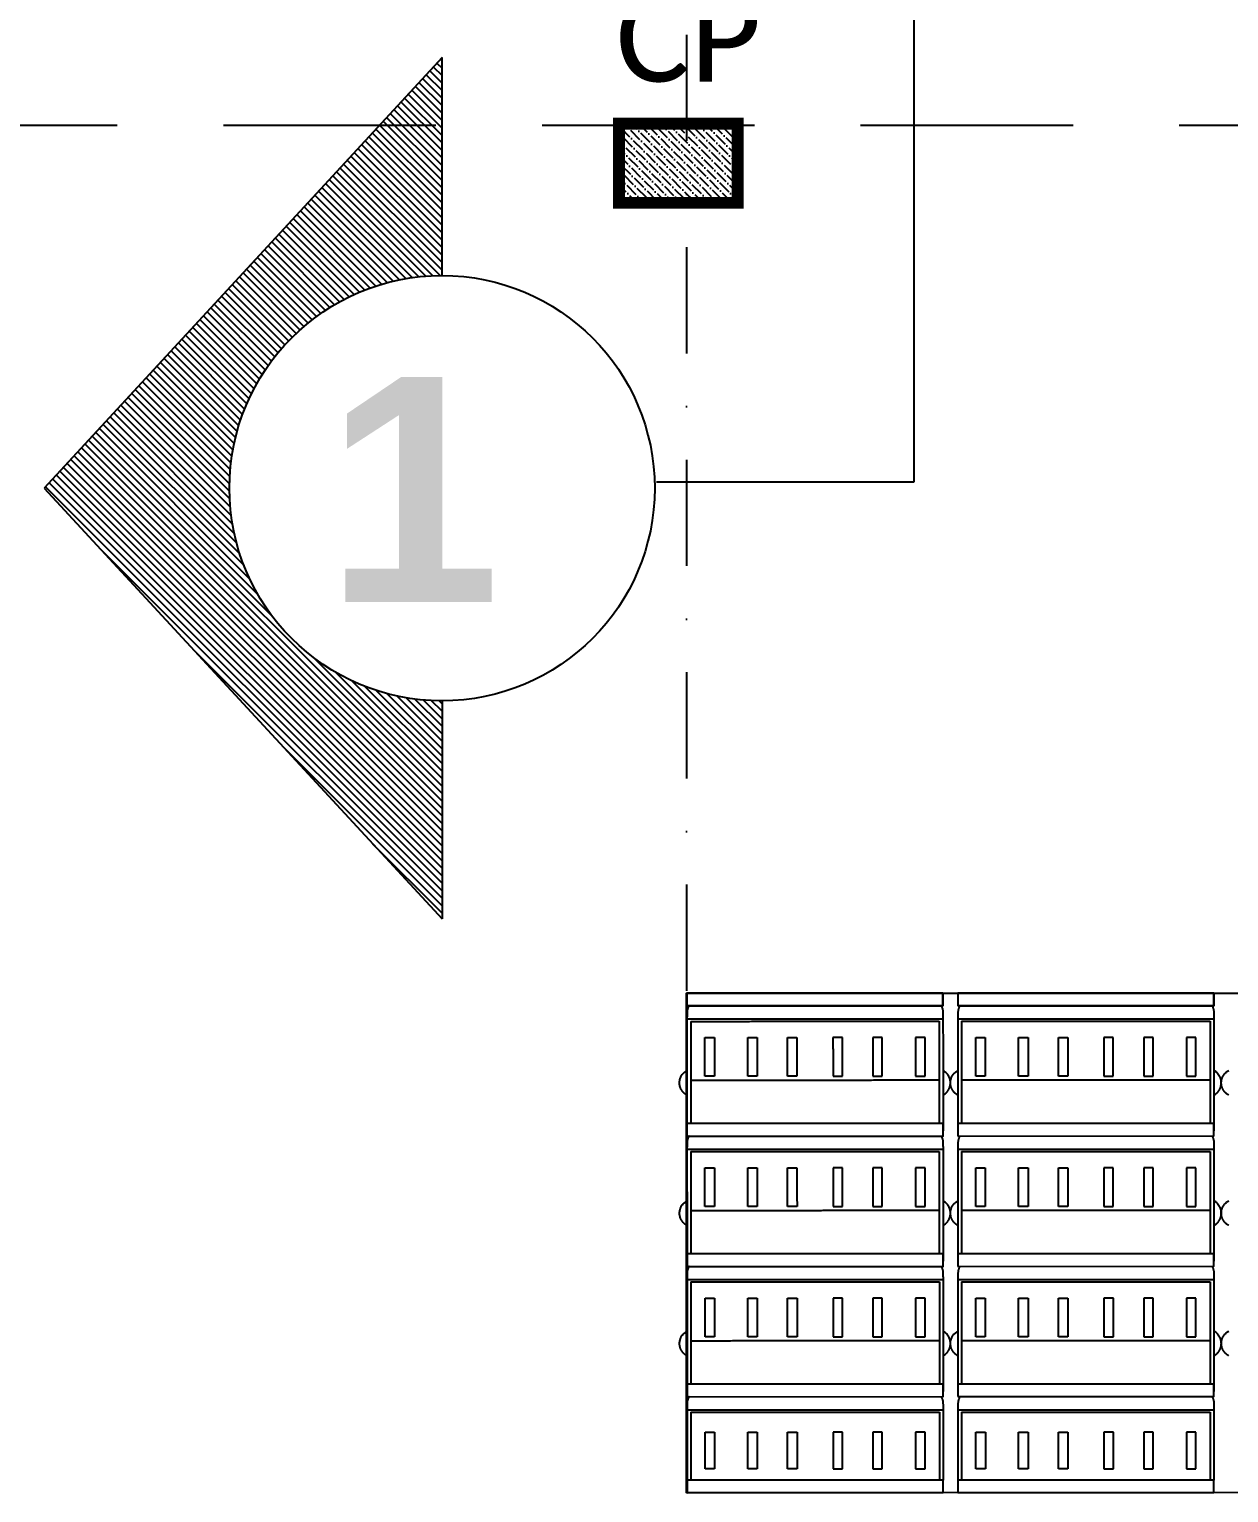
# Model space of a CAD drawing. Header units: millimetres. Extents: x 340 to 1003762, y 22 to 362022.
# Drawn here: x 610674 to 613497, y 279118 to 282563 of the extents above; entities that cross this region are included whole.
import ezdxf
from ezdxf.enums import TextEntityAlignment as Align

# ---------------------------------------------------------------- set-up
doc = ezdxf.new("R2010")
doc.units = ezdxf.units.MM
doc.linetypes.add('LSBB_P_002 - PLANTA 1° NIVEL SALA DE VENTAS$0$DASHDOT2', pattern=[0.5, 0.25, -0.125, 0, -0.125])
doc.linetypes.add('LSBB_P_002 - PLANTA 1° NIVEL SALA DE VENTAS$0$HIDDEN', pattern=[0.375, 0.25, -0.125])
for name, color, linetype in [('A-DEMOLICION SV', 40, 'Continuous'), ('LSBB_P_002 - PLANTA 1° NIVEL SALA DE VENTAS$0$A-LAYOUT', 7, 'Continuous'), ('LSBB_P_002 - PLANTA 1° NIVEL SALA DE VENTAS$0$A-SALA-MUEB-ESPC', 1, 'Continuous'), ('LSBB_P_002 - PLANTA 1° NIVEL SALA DE VENTAS$0$CENEFA', 6, 'LSBB_P_002 - PLANTA 1° NIVEL SALA DE VENTAS$0$HIDDEN'), ('LSBB_P_002 - PLANTA 1° NIVEL SALA DE VENTAS$0$E-SF O CP', 7, 'Continuous'), ('LSBB_P_002 - PLANTA 1° NIVEL SALA DE VENTAS$0$EJES', 8, 'LSBB_P_002 - PLANTA 1° NIVEL SALA DE VENTAS$0$DASHDOT2'), ('LSBB_P_002 - PLANTA 1° NIVEL SALA DE VENTAS$0$LINEA CORTES', 7, 'Continuous'), ('LSBB_P_002 - PLANTA 1° NIVEL SALA DE VENTAS$0$N- EXTINTOR O RH', 1, 'Continuous')]:
    doc.layers.add(name, color=color, linetype=linetype)
doc.styles.add('LSBB_P_002 - PLANTA 1° NIVEL SALA DE VENTAS$0$ARIAL', font='')
doc.styles.add('LSBB_P_002 - PLANTA 1° NIVEL SALA DE VENTAS$0$STANDARD', font='txt')
doc.styles.get('LSBB_P_002 - PLANTA 1° NIVEL SALA DE VENTAS$0$ARIAL').set_extended_font_data('Arial', bold=True)

# ---------------------------------------------------------------- blocks, each defined once
blk = doc.blocks.new('LSBB_P_002 - PLANTA 1° NIVEL SALA DE VENTAS$0$A$C49184C2C')
at = {"layer": 'LSBB_P_002 - PLANTA 1° NIVEL SALA DE VENTAS$0$E-SF O CP', "linetype": 'ByBlock'}
h = blk.add_hatch(dxfattribs=at)
h.set_pattern_fill('ANSI36,_I', color=3, scale=0.126, style=2)
h.set_pattern_definition([(315, (8652.031924, 21254.503363), (0.008352698853, -0.03062656246), [0.039375, -0.007875, 0, -0.007875])])
h.paths.add_polyline_path([(0.3817, 0.018), (0.0217, 0.018), (0.0217, 0.258), (0.3817, 0.258)])
at = {"layer": 'LSBB_P_002 - PLANTA 1° NIVEL SALA DE VENTAS$0$E-SF O CP', "color": 3, "const_width": 0.036}
blk.add_lwpolyline([(0.3817, 0.018), (0.0217, 0.018), (0.0217, 0.258), (0.3817, 0.258)], close=True, dxfattribs=at)
at = {"layer": 'LSBB_P_002 - PLANTA 1° NIVEL SALA DE VENTAS$0$E-SF O CP', "color": 3, "insert": (0.2328, 0.5192, 0), "char_height": 0.27, "width": 6.008867, "attachment_point": 5, "style": 'LSBB_P_002 - PLANTA 1° NIVEL SALA DE VENTAS$0$STANDARD'}
blk.add_mtext('{\\fCalibri|b0|i0|c0|p34;CP}', dxfattribs=at)
blk = doc.blocks.new('LSBB_P_002 - PLANTA 1° NIVEL SALA DE VENTAS$0$CP. EXISTENTES')
at = {"layer": 'LSBB_P_002 - PLANTA 1° NIVEL SALA DE VENTAS$0$N- EXTINTOR O RH', "color": 20, "xscale": 0.7761600000000002, "yscale": 0.7761600000000002, "zscale": 0.7761600000000002}
blk.add_blockref('LSBB_P_002 - PLANTA 1° NIVEL SALA DE VENTAS$0$A$C49184C2C', (835.2638, 296.2493), dxfattribs=at)
blk = doc.blocks.new('LSBB_P_002 - PLANTA 1° NIVEL SALA DE VENTAS$0$SVLY')
at = {"layer": 'LSBB_P_002 - PLANTA 1° NIVEL SALA DE VENTAS$0$A-SALA-MUEB-ESPC', "linetype": 'Continuous'}
blk.add_line((1036.6809, 294.4031, 0), (1036.7159, 294.4031, 0), dxfattribs=at)
at = {"layer": 'LSBB_P_002 - PLANTA 1° NIVEL SALA DE VENTAS$0$A-SALA-MUEB-ESPC', "elevation": 0}
for points in [[(1037.9549, 294.4033), (1037.955, 293.2276), (1035.4396, 293.2273), (1035.4395, 294.4029)], [(1035.4407, 294.3735), (1036.0433, 294.3735), (1036.0433, 294.403), (1035.4407, 294.4029)], [(1036.0783, 294.3735), (1036.6809, 294.3736), (1036.6809, 294.4031), (1036.0783, 294.403)], [(1035.4407, 294.0667), (1036.0434, 294.0668), (1036.0434, 294.0962), (1035.4407, 294.0961)], [(1036.0783, 294.0668), (1036.681, 294.0669), (1036.681, 294.0963), (1036.0783, 294.0962)], [(1035.4408, 293.7599), (1036.0434, 293.76), (1036.0434, 293.7895), (1035.4408, 293.7894)], [(1036.0784, 293.76), (1036.681, 293.7601), (1036.681, 293.7896), (1036.0784, 293.7895)], [(1035.4408, 293.4532), (1036.0435, 293.4533), (1036.0435, 293.4827), (1035.4408, 293.4826)], [(1036.0784, 293.4533), (1036.681, 293.4533), (1036.681, 293.4828), (1036.0784, 293.4827)], [(1035.4409, 293.2273), (1036.0435, 293.2274), (1036.0435, 293.2568), (1035.4408, 293.2567)], [(1036.0784, 293.2274), (1036.6811, 293.2275), (1036.6811, 293.2569), (1036.0784, 293.2568)]]:
    blk.add_lwpolyline(points, close=True, dxfattribs=at)
at = {"layer": 'LSBB_P_002 - PLANTA 1° NIVEL SALA DE VENTAS$0$A-SALA-MUEB-ESPC'}
for points in [[(1036.0433, 294.403, 0), (1035.742, 294.4029, 0), (1035.4407, 294.4029, 0)], [(1035.4407, 294.4029, 0), (1035.4407, 294.3887, 0), (1035.4407, 294.3735, 0)], [(1036.0433, 294.4027, 0), (1036.0433, 294.3888, 0), (1036.0433, 294.3735, 0)], [(1036.6809, 294.4031, 0), (1036.3796, 294.403, 0), (1036.0783, 294.403, 0)], [(1036.0783, 294.403, 0), (1036.0783, 294.3888, 0), (1036.0783, 294.3735, 0)], [(1036.6809, 294.4028, 0), (1036.6809, 294.3889, 0), (1036.6809, 294.3736, 0)], [(1036.0433, 294.3735, 0), (1035.742, 294.3735, 0), (1035.4407, 294.3735, 0)], [(1036.6809, 294.3736, 0), (1036.3796, 294.3736, 0), (1036.0783, 294.3735, 0)], [(1035.4407, 294.3427, 0), (1035.7433, 294.3427, 0), (1036.0433, 294.3427, 0)], [(1035.4407, 294.3427, 0), (1035.4407, 294.2007, 0), (1035.4407, 294.0788, 0)], [(1035.4495, 294.3367, 0), (1035.7433, 294.3368, 0), (1036.0346, 294.3368, 0)], [(1035.4495, 294.3367, 0), (1035.4495, 294.2064, 0), (1035.4495, 294.0961, 0)], [(1036.0346, 294.3368, 0), (1036.0346, 294.2065, 0), (1036.0346, 294.0962, 0)], [(1036.0433, 294.3427, 0), (1036.0434, 294.2008, 0), (1036.0434, 294.0789, 0)], [(1036.0783, 294.3427, 0), (1036.3809, 294.3428, 0), (1036.6809, 294.3428, 0)], [(1036.0783, 294.3427, 0), (1036.0783, 294.2008, 0), (1036.0783, 294.0789, 0)], [(1036.0871, 294.3368, 0), (1036.3808, 294.3369, 0), (1036.6722, 294.3369, 0)], [(1036.0871, 294.3368, 0), (1036.0871, 294.2065, 0), (1036.0871, 294.0962, 0)], [(1036.6722, 294.3369, 0), (1036.6722, 294.2066, 0), (1036.6722, 294.0963, 0)], [(1036.6809, 294.3428, 0), (1036.6809, 294.2009, 0), (1036.681, 294.0789, 0)], [(1035.4831, 294.2988, 0), (1035.4942, 294.2988, 0), (1035.5053, 294.2988, 0)], [(1035.4831, 294.2076, 0), (1035.4831, 294.2532, 0), (1035.4831, 294.2988, 0)], [(1035.5053, 294.2988, 0), (1035.5053, 294.2532, 0), (1035.5053, 294.2076, 0)], [(1035.5837, 294.2989, 0), (1035.5948, 294.2989, 0), (1035.6058, 294.2989, 0)], [(1035.5837, 294.2076, 0), (1035.5837, 294.2532, 0), (1035.5837, 294.2989, 0)], [(1035.6058, 294.2989, 0), (1035.6058, 294.2532, 0), (1035.6058, 294.2076, 0)], [(1035.6774, 294.2989, 0), (1035.6885, 294.2989, 0), (1035.6996, 294.2989, 0)], [(1035.6775, 294.2076, 0), (1035.6774, 294.2532, 0), (1035.6774, 294.2989, 0)], [(1035.6996, 294.2989, 0), (1035.6996, 294.2532, 0), (1035.6996, 294.2076, 0)], [(1035.7844, 294.2989, 0), (1035.7844, 294.2532, 0), (1035.7845, 294.2076, 0)], [(1035.8066, 294.2989, 0), (1035.7955, 294.2989, 0), (1035.7844, 294.2989, 0)], [(1035.8066, 294.2076, 0), (1035.8066, 294.2532, 0), (1035.8066, 294.2989, 0)], [(1035.8782, 294.2989, 0), (1035.8782, 294.2533, 0), (1035.8782, 294.2076, 0)], [(1035.9004, 294.2989, 0), (1035.8893, 294.2989, 0), (1035.8782, 294.2989, 0)], [(1035.9004, 294.2076, 0), (1035.9004, 294.2533, 0), (1035.9004, 294.2989, 0)], [(1035.9788, 294.2989, 0), (1035.9788, 294.2533, 0), (1035.9788, 294.2076, 0)], [(1036.001, 294.2989, 0), (1035.9899, 294.2989, 0), (1035.9788, 294.2989, 0)], [(1036.001, 294.2076, 0), (1036.001, 294.2533, 0), (1036.001, 294.2989, 0)], [(1036.1207, 294.2989, 0), (1036.1318, 294.2989, 0), (1036.1428, 294.2989, 0)], [(1036.1207, 294.2076, 0), (1036.1207, 294.2533, 0), (1036.1207, 294.2989, 0)], [(1036.1428, 294.2989, 0), (1036.1428, 294.2533, 0), (1036.1429, 294.2076, 0)], [(1036.2213, 294.2989, 0), (1036.2323, 294.2989, 0), (1036.2434, 294.2989, 0)], [(1036.2213, 294.2077, 0), (1036.2213, 294.2533, 0), (1036.2213, 294.2989, 0)], [(1036.2434, 294.2989, 0), (1036.2434, 294.2533, 0), (1036.2434, 294.2077, 0)], [(1036.315, 294.299, 0), (1036.3261, 294.299, 0), (1036.3372, 294.299, 0)], [(1036.315, 294.2077, 0), (1036.315, 294.2533, 0), (1036.315, 294.299, 0)], [(1036.3372, 294.299, 0), (1036.3372, 294.2533, 0), (1036.3372, 294.2077, 0)], [(1036.422, 294.299, 0), (1036.422, 294.2533, 0), (1036.422, 294.2077, 0)], [(1036.4442, 294.299, 0), (1036.4331, 294.299, 0), (1036.422, 294.299, 0)], [(1036.4442, 294.2077, 0), (1036.4442, 294.2533, 0), (1036.4442, 294.299, 0)], [(1036.5158, 294.299, 0), (1036.5158, 294.2533, 0), (1036.5158, 294.2077, 0)], [(1036.538, 294.299, 0), (1036.5269, 294.299, 0), (1036.5158, 294.299, 0)], [(1036.538, 294.2077, 0), (1036.538, 294.2533, 0), (1036.538, 294.299, 0)], [(1036.6164, 294.299, 0), (1036.6164, 294.2534, 0), (1036.6164, 294.2077, 0)], [(1036.6385, 294.299, 0), (1036.6275, 294.299, 0), (1036.6164, 294.299, 0)], [(1036.6386, 294.2077, 0), (1036.6385, 294.2534, 0), (1036.6385, 294.299, 0)], [(1035.452, 294.1986, 0), (1035.7433, 294.1986, 0), (1036.0346, 294.1987, 0)], [(1035.5053, 294.2076, 0), (1035.4942, 294.2076, 0), (1035.4831, 294.2076, 0)], [(1035.6058, 294.2076, 0), (1035.5948, 294.2076, 0), (1035.5837, 294.2076, 0)], [(1035.6996, 294.2076, 0), (1035.6885, 294.2076, 0), (1035.6775, 294.2076, 0)], [(1035.7845, 294.2076, 0), (1035.7955, 294.2076, 0), (1035.8066, 294.2076, 0)], [(1035.8782, 294.2076, 0), (1035.8893, 294.2076, 0), (1035.9004, 294.2076, 0)], [(1035.9788, 294.2076, 0), (1035.9899, 294.2076, 0), (1036.001, 294.2076, 0)], [(1036.0896, 294.1987, 0), (1036.3809, 294.1987, 0), (1036.6722, 294.1988, 0)], [(1036.1429, 294.2076, 0), (1036.1318, 294.2076, 0), (1036.1207, 294.2076, 0)], [(1036.2434, 294.2077, 0), (1036.2324, 294.2077, 0), (1036.2213, 294.2077, 0)], [(1036.3372, 294.2077, 0), (1036.3261, 294.2077, 0), (1036.315, 294.2077, 0)], [(1036.422, 294.2077, 0), (1036.4331, 294.2077, 0), (1036.4442, 294.2077, 0)], [(1036.5158, 294.2077, 0), (1036.5269, 294.2077, 0), (1036.538, 294.2077, 0)], [(1036.6164, 294.2077, 0), (1036.6275, 294.2077, 0), (1036.6386, 294.2077, 0)], [(1035.4407, 294.0359, 0), (1035.7434, 294.0359, 0), (1036.0434, 294.036, 0)], [(1035.4407, 294.0359, 0), (1035.4408, 293.894, 0), (1035.4408, 293.772, 0)], [(1035.4495, 294.03, 0), (1035.7433, 294.03, 0), (1036.0346, 294.0301, 0)], [(1035.4495, 294.03, 0), (1035.4495, 293.8997, 0), (1035.4495, 293.7894, 0)], [(1036.0346, 294.0301, 0), (1036.0346, 293.8998, 0), (1036.0346, 293.7895, 0)], [(1036.0434, 294.036, 0), (1036.0434, 293.894, 0), (1036.0434, 293.7721, 0)], [(1036.0783, 294.036, 0), (1036.381, 294.036, 0), (1036.681, 294.0361, 0)], [(1036.0783, 294.036, 0), (1036.0783, 293.894, 0), (1036.0784, 293.7721, 0)], [(1036.0871, 294.0301, 0), (1036.3809, 294.0301, 0), (1036.6722, 294.0302, 0)], [(1036.0871, 294.0301, 0), (1036.0871, 293.8998, 0), (1036.0871, 293.7895, 0)], [(1036.6722, 294.0302, 0), (1036.6722, 293.8999, 0), (1036.6722, 293.7896, 0)], [(1036.681, 294.0361, 0), (1036.681, 293.8941, 0), (1036.681, 293.7722, 0)], [(1035.4831, 293.9921, 0), (1035.4942, 293.9921, 0), (1035.5053, 293.9921, 0)], [(1035.4831, 293.9008, 0), (1035.4831, 293.9464, 0), (1035.4831, 293.9921, 0)], [(1035.5053, 293.9921, 0), (1035.5053, 293.9464, 0), (1035.5053, 293.9008, 0)], [(1035.5837, 293.9921, 0), (1035.5948, 293.9921, 0), (1035.6059, 293.9921, 0)], [(1035.5837, 293.9008, 0), (1035.5837, 293.9465, 0), (1035.5837, 293.9921, 0)], [(1035.6059, 293.9921, 0), (1035.6059, 293.9465, 0), (1035.6059, 293.9008, 0)], [(1035.6775, 293.9921, 0), (1035.6886, 293.9921, 0), (1035.6996, 293.9921, 0)], [(1035.6775, 293.9008, 0), (1035.6775, 293.9465, 0), (1035.6775, 293.9921, 0)], [(1035.6996, 293.9921, 0), (1035.6996, 293.9465, 0), (1035.6997, 293.9008, 0)], [(1035.7845, 293.9921, 0), (1035.7845, 293.9465, 0), (1035.7845, 293.9008, 0)], [(1035.8066, 293.9921, 0), (1035.7956, 293.9921, 0), (1035.7845, 293.9921, 0)], [(1035.8067, 293.9008, 0), (1035.8067, 293.9465, 0), (1035.8066, 293.9921, 0)], [(1035.8783, 293.9921, 0), (1035.8783, 293.9465, 0), (1035.8783, 293.9009, 0)], [(1035.9004, 293.9921, 0), (1035.8893, 293.9921, 0), (1035.8783, 293.9921, 0)], [(1035.9004, 293.9009, 0), (1035.9004, 293.9465, 0), (1035.9004, 293.9921, 0)], [(1035.9788, 293.9921, 0), (1035.9788, 293.9465, 0), (1035.9788, 293.9009, 0)], [(1036.001, 293.9921, 0), (1035.9899, 293.9921, 0), (1035.9788, 293.9921, 0)], [(1036.001, 293.9009, 0), (1036.001, 293.9465, 0), (1036.001, 293.9921, 0)], [(1036.1207, 293.9922, 0), (1036.1318, 293.9922, 0), (1036.1429, 293.9922, 0)], [(1036.1207, 293.9009, 0), (1036.1207, 293.9465, 0), (1036.1207, 293.9922, 0)], [(1036.1429, 293.9922, 0), (1036.1429, 293.9465, 0), (1036.1429, 293.9009, 0)], [(1036.2213, 293.9922, 0), (1036.2324, 293.9922, 0), (1036.2435, 293.9922, 0)], [(1036.2213, 293.9009, 0), (1036.2213, 293.9465, 0), (1036.2213, 293.9922, 0)], [(1036.2435, 293.9922, 0), (1036.2435, 293.9465, 0), (1036.2435, 293.9009, 0)], [(1036.3151, 293.9922, 0), (1036.3261, 293.9922, 0), (1036.3372, 293.9922, 0)], [(1036.3151, 293.9009, 0), (1036.3151, 293.9466, 0), (1036.3151, 293.9922, 0)], [(1036.3372, 293.9922, 0), (1036.3372, 293.9466, 0), (1036.3372, 293.9009, 0)], [(1036.4221, 293.9922, 0), (1036.4221, 293.9466, 0), (1036.4221, 293.9009, 0)], [(1036.4442, 293.9922, 0), (1036.4332, 293.9922, 0), (1036.4221, 293.9922, 0)], [(1036.4442, 293.9009, 0), (1036.4442, 293.9466, 0), (1036.4442, 293.9922, 0)], [(1036.5158, 293.9922, 0), (1036.5158, 293.9466, 0), (1036.5159, 293.9009, 0)], [(1036.538, 293.9922, 0), (1036.5269, 293.9922, 0), (1036.5158, 293.9922, 0)], [(1036.538, 293.9009, 0), (1036.538, 293.9466, 0), (1036.538, 293.9922, 0)], [(1036.6164, 293.9922, 0), (1036.6164, 293.9466, 0), (1036.6164, 293.901, 0)], [(1036.6386, 293.9922, 0), (1036.6275, 293.9922, 0), (1036.6164, 293.9922, 0)], [(1036.6386, 293.901, 0), (1036.6386, 293.9466, 0), (1036.6386, 293.9922, 0)], [(1035.5053, 293.9008, 0), (1035.4942, 293.9008, 0), (1035.4831, 293.9008, 0)], [(1035.6059, 293.9008, 0), (1035.5948, 293.9008, 0), (1035.5837, 293.9008, 0)], [(1035.6997, 293.9008, 0), (1035.6886, 293.9008, 0), (1035.6775, 293.9008, 0)], [(1035.7845, 293.9008, 0), (1035.7956, 293.9008, 0), (1035.8067, 293.9008, 0)], [(1035.8783, 293.9009, 0), (1035.8893, 293.9009, 0), (1035.9004, 293.9009, 0)], [(1035.9788, 293.9009, 0), (1035.9899, 293.9009, 0), (1036.001, 293.9009, 0)], [(1036.1429, 293.9009, 0), (1036.1318, 293.9009, 0), (1036.1207, 293.9009, 0)], [(1036.2435, 293.9009, 0), (1036.2324, 293.9009, 0), (1036.2213, 293.9009, 0)], [(1036.3372, 293.9009, 0), (1036.3262, 293.9009, 0), (1036.3151, 293.9009, 0)], [(1036.4221, 293.9009, 0), (1036.4332, 293.9009, 0), (1036.4442, 293.9009, 0)], [(1036.5159, 293.9009, 0), (1036.5269, 293.9009, 0), (1036.538, 293.9009, 0)], [(1036.6164, 293.901, 0), (1036.6275, 293.901, 0), (1036.6386, 293.901, 0)], [(1035.452, 293.8918, 0), (1035.7433, 293.8919, 0), (1036.0346, 293.8919, 0)], [(1036.0896, 293.8919, 0), (1036.3809, 293.892, 0), (1036.6722, 293.892, 0)], [(1035.4408, 293.7291, 0), (1035.7434, 293.7292, 0), (1036.0434, 293.7292, 0)], [(1035.4408, 293.7291, 0), (1035.4408, 293.5872, 0), (1035.4408, 293.4826, 0)], [(1036.0434, 293.7292, 0), (1036.0434, 293.5873, 0), (1036.0435, 293.4653, 0)], [(1036.0784, 293.7292, 0), (1036.381, 293.7293, 0), (1036.681, 293.7293, 0)], [(1036.0784, 293.7292, 0), (1036.0784, 293.5873, 0), (1036.0784, 293.4827, 0)], [(1036.681, 293.7293, 0), (1036.681, 293.5874, 0), (1036.681, 293.4654, 0)], [(1035.4496, 293.7232, 0), (1035.7433, 293.7233, 0), (1036.0347, 293.7233, 0)], [(1035.4496, 293.7232, 0), (1035.4496, 293.5929, 0), (1035.4496, 293.4826, 0)], [(1036.0347, 293.7233, 0), (1036.0347, 293.593, 0), (1036.0347, 293.4827, 0)], [(1036.0871, 293.7233, 0), (1036.3809, 293.7234, 0), (1036.6722, 293.7234, 0)], [(1036.0871, 293.7233, 0), (1036.0872, 293.593, 0), (1036.0872, 293.4827, 0)], [(1036.6722, 293.7234, 0), (1036.6723, 293.5931, 0), (1036.6723, 293.4828, 0)], [(1035.4832, 293.6853, 0), (1035.4943, 293.6853, 0), (1035.5053, 293.6853, 0)], [(1035.4832, 293.594, 0), (1035.4832, 293.6397, 0), (1035.4832, 293.6853, 0)], [(1035.5053, 293.6853, 0), (1035.5053, 293.6397, 0), (1035.5053, 293.594, 0)], [(1035.5838, 293.6853, 0), (1035.5948, 293.6853, 0), (1035.6059, 293.6853, 0)], [(1035.5838, 293.5941, 0), (1035.5838, 293.6397, 0), (1035.5838, 293.6853, 0)], [(1035.6059, 293.6853, 0), (1035.6059, 293.6397, 0), (1035.6059, 293.5941, 0)], [(1035.6775, 293.6853, 0), (1035.6886, 293.6853, 0), (1035.6997, 293.6853, 0)], [(1035.6775, 293.5941, 0), (1035.6775, 293.6397, 0), (1035.6775, 293.6853, 0)], [(1035.6997, 293.6853, 0), (1035.6997, 293.6397, 0), (1035.6997, 293.5941, 0)], [(1035.7845, 293.6854, 0), (1035.7845, 293.6397, 0), (1035.7845, 293.5941, 0)], [(1035.8067, 293.6854, 0), (1035.7956, 293.6854, 0), (1035.7845, 293.6854, 0)], [(1035.8067, 293.5941, 0), (1035.8067, 293.6397, 0), (1035.8067, 293.6854, 0)], [(1035.8783, 293.6854, 0), (1035.8783, 293.6397, 0), (1035.8783, 293.5941, 0)], [(1035.9005, 293.6854, 0), (1035.8894, 293.6854, 0), (1035.8783, 293.6854, 0)], [(1035.9005, 293.5941, 0), (1035.9005, 293.6397, 0), (1035.9005, 293.6854, 0)], [(1035.9789, 293.6854, 0), (1035.9789, 293.6397, 0), (1035.9789, 293.5941, 0)], [(1036.001, 293.6854, 0), (1035.99, 293.6854, 0), (1035.9789, 293.6854, 0)], [(1036.0011, 293.5941, 0), (1036.001, 293.6397, 0), (1036.001, 293.6854, 0)], [(1036.1208, 293.6854, 0), (1036.1318, 293.6854, 0), (1036.1429, 293.6854, 0)], [(1036.1208, 293.5941, 0), (1036.1208, 293.6398, 0), (1036.1208, 293.6854, 0)], [(1036.1429, 293.6854, 0), (1036.1429, 293.6398, 0), (1036.1429, 293.5941, 0)], [(1036.2213, 293.6854, 0), (1036.2324, 293.6854, 0), (1036.2435, 293.6854, 0)], [(1036.2214, 293.5941, 0), (1036.2214, 293.6398, 0), (1036.2213, 293.6854, 0)], [(1036.2435, 293.6854, 0), (1036.2435, 293.6398, 0), (1036.2435, 293.5941, 0)], [(1036.3151, 293.6854, 0), (1036.3262, 293.6854, 0), (1036.3373, 293.6854, 0)], [(1036.3151, 293.5942, 0), (1036.3151, 293.6398, 0), (1036.3151, 293.6854, 0)], [(1036.3373, 293.6854, 0), (1036.3373, 293.6398, 0), (1036.3373, 293.5942, 0)], [(1036.4221, 293.6854, 0), (1036.4221, 293.6398, 0), (1036.4221, 293.5942, 0)], [(1036.4443, 293.6854, 0), (1036.4332, 293.6854, 0), (1036.4221, 293.6854, 0)], [(1036.4443, 293.5942, 0), (1036.4443, 293.6398, 0), (1036.4443, 293.6854, 0)], [(1036.5159, 293.6855, 0), (1036.5159, 293.6398, 0), (1036.5159, 293.5942, 0)], [(1036.538, 293.6855, 0), (1036.527, 293.6855, 0), (1036.5159, 293.6855, 0)], [(1036.5381, 293.5942, 0), (1036.538, 293.6398, 0), (1036.538, 293.6855, 0)], [(1036.6165, 293.6855, 0), (1036.6165, 293.6398, 0), (1036.6165, 293.5942, 0)], [(1036.6386, 293.6855, 0), (1036.6275, 293.6855, 0), (1036.6165, 293.6855, 0)], [(1036.6386, 293.5942, 0), (1036.6386, 293.6398, 0), (1036.6386, 293.6855, 0)], [(1035.5053, 293.594, 0), (1035.4943, 293.594, 0), (1035.4832, 293.594, 0)], [(1035.6059, 293.5941, 0), (1035.5949, 293.5941, 0), (1035.5838, 293.5941, 0)], [(1035.6997, 293.5941, 0), (1035.6886, 293.5941, 0), (1035.6775, 293.5941, 0)], [(1035.7845, 293.5941, 0), (1035.7956, 293.5941, 0), (1035.8067, 293.5941, 0)], [(1035.8783, 293.5941, 0), (1035.8894, 293.5941, 0), (1035.9005, 293.5941, 0)], [(1035.9789, 293.5941, 0), (1035.99, 293.5941, 0), (1036.0011, 293.5941, 0)], [(1036.1429, 293.5941, 0), (1036.1319, 293.5941, 0), (1036.1208, 293.5941, 0)], [(1036.2435, 293.5941, 0), (1036.2324, 293.5941, 0), (1036.2214, 293.5941, 0)], [(1036.3373, 293.5942, 0), (1036.3262, 293.5942, 0), (1036.3151, 293.5942, 0)], [(1036.4221, 293.5942, 0), (1036.4332, 293.5942, 0), (1036.4443, 293.5942, 0)], [(1036.5159, 293.5942, 0), (1036.527, 293.5942, 0), (1036.5381, 293.5942, 0)], [(1036.6165, 293.5942, 0), (1036.6276, 293.5942, 0), (1036.6386, 293.5942, 0)], [(1035.4521, 293.5851, 0), (1035.7434, 293.5851, 0), (1036.0347, 293.5852, 0)], [(1036.0896, 293.5852, 0), (1036.381, 293.5852, 0), (1036.6723, 293.5852, 0)], [(1035.4408, 293.4224, 0), (1035.7435, 293.4224, 0), (1036.0435, 293.4225, 0)], [(1035.4408, 293.4224, 0), (1035.4408, 293.3095, 0), (1035.4408, 293.2567, 0)], [(1035.4496, 293.4165, 0), (1035.7434, 293.4165, 0), (1036.0347, 293.4165, 0)], [(1035.4496, 293.4165, 0), (1035.4496, 293.3066, 0), (1035.4496, 293.2567, 0)], [(1036.0347, 293.4165, 0), (1036.0347, 293.3067, 0), (1036.0347, 293.2568, 0)], [(1036.0435, 293.4225, 0), (1036.0435, 293.3096, 0), (1036.0435, 293.2568, 0)], [(1036.0784, 293.4225, 0), (1036.381, 293.4225, 0), (1036.681, 293.4225, 0)], [(1036.0784, 293.4225, 0), (1036.0784, 293.3096, 0), (1036.0784, 293.2568, 0)], [(1036.0872, 293.4165, 0), (1036.381, 293.4166, 0), (1036.6723, 293.4166, 0)], [(1036.0872, 293.4165, 0), (1036.0872, 293.3067, 0), (1036.0872, 293.2568, 0)], [(1036.6723, 293.4166, 0), (1036.6723, 293.3068, 0), (1036.6723, 293.2569, 0)], [(1036.681, 293.4225, 0), (1036.6811, 293.3097, 0), (1036.6811, 293.2569, 0)], [(1035.4832, 293.3695, 0), (1035.4943, 293.3696, 0), (1035.5054, 293.3696, 0)], [(1035.4832, 293.2835, 0), (1035.4832, 293.3555, 0), (1035.4832, 293.3695, 0)], [(1035.5054, 293.3696, 0), (1035.5054, 293.3555, 0), (1035.5054, 293.2835, 0)], [(1035.5838, 293.3696, 0), (1035.5949, 293.3696, 0), (1035.606, 293.3696, 0)], [(1035.5838, 293.2835, 0), (1035.5838, 293.3555, 0), (1035.5838, 293.3696, 0)], [(1035.606, 293.3696, 0), (1035.606, 293.3555, 0), (1035.606, 293.2835, 0)], [(1035.6776, 293.3696, 0), (1035.6886, 293.3696, 0), (1035.6997, 293.3696, 0)], [(1035.6776, 293.2835, 0), (1035.6776, 293.3555, 0), (1035.6776, 293.3696, 0)], [(1035.6997, 293.3696, 0), (1035.6997, 293.3555, 0), (1035.6997, 293.2835, 0)], [(1035.7846, 293.3696, 0), (1035.7846, 293.3555, 0), (1035.7846, 293.2835, 0)], [(1035.8067, 293.3696, 0), (1035.7957, 293.3696, 0), (1035.7846, 293.3696, 0)], [(1035.8067, 293.2835, 0), (1035.8067, 293.3555, 0), (1035.8067, 293.3696, 0)], [(1035.8783, 293.3696, 0), (1035.8783, 293.3556, 0), (1035.8783, 293.2835, 0)], [(1035.9005, 293.3696, 0), (1035.8894, 293.3696, 0), (1035.8783, 293.3696, 0)], [(1035.9005, 293.2835, 0), (1035.9005, 293.3556, 0), (1035.9005, 293.3696, 0)], [(1035.9789, 293.3696, 0), (1035.9789, 293.3556, 0), (1035.9789, 293.2835, 0)], [(1036.0011, 293.3696, 0), (1035.99, 293.3696, 0), (1035.9789, 293.3696, 0)], [(1036.0011, 293.2835, 0), (1036.0011, 293.3556, 0), (1036.0011, 293.3696, 0)], [(1036.1208, 293.3696, 0), (1036.1319, 293.3696, 0), (1036.143, 293.3696, 0)], [(1036.1208, 293.2836, 0), (1036.1208, 293.3556, 0), (1036.1208, 293.3696, 0)], [(1036.143, 293.3696, 0), (1036.143, 293.3556, 0), (1036.143, 293.2836, 0)], [(1036.2214, 293.3697, 0), (1036.2325, 293.3697, 0), (1036.2436, 293.3697, 0)], [(1036.2214, 293.2836, 0), (1036.2214, 293.3556, 0), (1036.2214, 293.3697, 0)], [(1036.2436, 293.3697, 0), (1036.2436, 293.3556, 0), (1036.2436, 293.2836, 0)], [(1036.3152, 293.3697, 0), (1036.3262, 293.3697, 0), (1036.3373, 293.3697, 0)], [(1036.3152, 293.2836, 0), (1036.3152, 293.3556, 0), (1036.3152, 293.3697, 0)], [(1036.3373, 293.3697, 0), (1036.3373, 293.3556, 0), (1036.3373, 293.2836, 0)], [(1036.4222, 293.3697, 0), (1036.4222, 293.3556, 0), (1036.4222, 293.2836, 0)], [(1036.4443, 293.3697, 0), (1036.4332, 293.3697, 0), (1036.4222, 293.3697, 0)], [(1036.4443, 293.2836, 0), (1036.4443, 293.3556, 0), (1036.4443, 293.3697, 0)], [(1036.5159, 293.3697, 0), (1036.5159, 293.3556, 0), (1036.5159, 293.2836, 0)], [(1036.5381, 293.3697, 0), (1036.527, 293.3697, 0), (1036.5159, 293.3697, 0)], [(1036.5381, 293.2836, 0), (1036.5381, 293.3556, 0), (1036.5381, 293.3697, 0)], [(1036.6165, 293.3697, 0), (1036.6165, 293.3557, 0), (1036.6165, 293.2836, 0)], [(1036.6387, 293.3697, 0), (1036.6276, 293.3697, 0), (1036.6165, 293.3697, 0)], [(1036.6387, 293.2836, 0), (1036.6387, 293.3557, 0), (1036.6387, 293.3697, 0)], [(1035.5054, 293.2835, 0), (1035.4943, 293.2835, 0), (1035.4832, 293.2835, 0)], [(1035.606, 293.2835, 0), (1035.5949, 293.2835, 0), (1035.5838, 293.2835, 0)], [(1035.6997, 293.2835, 0), (1035.6887, 293.2835, 0), (1035.6776, 293.2835, 0)], [(1035.7846, 293.2835, 0), (1035.7957, 293.2835, 0), (1035.8067, 293.2835, 0)], [(1035.8783, 293.2835, 0), (1035.8894, 293.2835, 0), (1035.9005, 293.2835, 0)], [(1035.9789, 293.2835, 0), (1035.99, 293.2835, 0), (1036.0011, 293.2835, 0)], [(1036.143, 293.2836, 0), (1036.1319, 293.2836, 0), (1036.1208, 293.2836, 0)], [(1036.2436, 293.2836, 0), (1036.2325, 293.2836, 0), (1036.2214, 293.2836, 0)], [(1036.3373, 293.2836, 0), (1036.3262, 293.2836, 0), (1036.3152, 293.2836, 0)], [(1036.4222, 293.2836, 0), (1036.4333, 293.2836, 0), (1036.4443, 293.2836, 0)], [(1036.5159, 293.2836, 0), (1036.527, 293.2836, 0), (1036.5381, 293.2836, 0)], [(1036.6165, 293.2836, 0), (1036.6276, 293.2836, 0), (1036.6387, 293.2836, 0)]]:
    blk.add_open_spline(points, degree=2, dxfattribs=at)
for points in [[(1036.0433, 294.4029, 0), (1036.0433, 294.4032, 0), (1036.0433, 294.4027, 0)], [(1036.6809, 294.403, 0), (1036.6809, 294.4033, 0), (1036.6809, 294.4028, 0)]]:
    blk.add_rational_spline(points, [0.890165042945, 0.781367627087, 0.995879238195], degree=2, dxfattribs=at)
for points, weights, knots in [([(1035.4455, 294.3735, 0), (1035.4411, 294.3665, 0), (1035.4409, 294.3584, 0), (1035.4408, 294.3505, 0), (1035.4407, 294.3427, 0)], [1, 0.963301646965, 1, 1, 1], [0, 0, 0, 1.596409, 1.596409, 3.723022, 3.723022, 3.723022]), ([(1036.0386, 294.3735, 0), (1036.0429, 294.3666, 0), (1036.0431, 294.3584, 0), (1036.0432, 294.3506, 0), (1036.0433, 294.3427, 0)], [1, 0.963301646965, 1, 1, 1], [0, 0, 0, 1.596409, 1.596409, 3.723022, 3.723022, 3.723022]), ([(1036.083, 294.3735, 0), (1036.0787, 294.3666, 0), (1036.0785, 294.3585, 0), (1036.0784, 294.3506, 0), (1036.0783, 294.3427, 0)], [1, 0.963301646965, 1, 1, 1], [0, 0, 0, 1.596409, 1.596409, 3.723022, 3.723022, 3.723022]), ([(1036.6762, 294.3736, 0), (1036.6805, 294.3667, 0), (1036.6807, 294.3585, 0), (1036.6808, 294.3507, 0), (1036.6809, 294.3428, 0)], [1, 0.963301646965, 1, 1, 1], [0, 0, 0, 1.596409, 1.596409, 3.723022, 3.723022, 3.723022]), ([(1035.4407, 294.1628, 0), (1035.4271, 294.1701, 0), (1035.4239, 294.1852, 0), (1035.4189, 294.2093, 0), (1035.4407, 294.2209, 0)], [1, 0.905033936831, 1, 0.799622118104, 1], [0, 0, 0, 2.887952, 2.887952, 7.122102, 7.122102, 7.122102]), ([(1036.0434, 294.1629, 0), (1036.057, 294.1701, 0), (1036.0601, 294.1853, 0), (1036.0652, 294.2094, 0), (1036.0433, 294.221, 0)], [1, 0.905033936831, 1, 0.799622118104, 1], [0, 0, 0, 2.887952, 2.887952, 7.122102, 7.122102, 7.122102]), ([(1036.0783, 294.1629, 0), (1036.0647, 294.1701, 0), (1036.0615, 294.1853, 0), (1036.0565, 294.2094, 0), (1036.0783, 294.221, 0)], [1, 0.905033936831, 1, 0.799622118104, 1], [0, 0, 0, 2.887952, 2.887952, 7.122102, 7.122102, 7.122102]), ([(1036.6809, 294.163, 0), (1036.6946, 294.1702, 0), (1036.6977, 294.1854, 0), (1036.7027, 294.2095, 0), (1036.6809, 294.2211, 0)], [1, 0.905033936831, 1, 0.799622118104, 1], [0, 0, 0, 2.887952, 2.887952, 7.122102, 7.122102, 7.122102]), ([(1036.7159, 294.163, 0), (1036.7022, 294.1702, 0), (1036.6991, 294.1854, 0), (1036.6941, 294.2095, 0), (1036.7159, 294.2211, 0)], [1, 0.905033936831, 1, 0.799622118104, 1], [0, 0, 0, 2.887952, 2.887952, 7.122102, 7.122102, 7.122102]), ([(1035.4455, 294.0667, 0), (1035.4411, 294.0598, 0), (1035.4409, 294.0516, 0), (1035.4408, 294.0437, 0), (1035.4407, 294.0359, 0)], [1, 0.963301646965, 1, 1, 1], [0, 0, 0, 1.596409, 1.596409, 3.723022, 3.723022, 3.723022]), ([(1036.0386, 294.0668, 0), (1036.043, 294.0599, 0), (1036.0432, 294.0517, 0), (1036.0433, 294.0438, 0), (1036.0434, 294.036, 0)], [1, 0.963301646965, 1, 1, 1], [0, 0, 0, 1.596409, 1.596409, 3.723022, 3.723022, 3.723022]), ([(1036.0831, 294.0668, 0), (1036.0787, 294.0599, 0), (1036.0785, 294.0517, 0), (1036.0784, 294.0438, 0), (1036.0783, 294.036, 0)], [1, 0.963301646965, 1, 1, 1], [0, 0, 0, 1.596409, 1.596409, 3.723022, 3.723022, 3.723022]), ([(1036.6762, 294.0669, 0), (1036.6806, 294.06, 0), (1036.6808, 294.0518, 0), (1036.6809, 294.0439, 0), (1036.681, 294.0361, 0)], [1, 0.963301646965, 1, 1, 1], [0, 0, 0, 1.596409, 1.596409, 3.723022, 3.723022, 3.723022]), ([(1035.4408, 293.8561, 0), (1035.4271, 293.8633, 0), (1035.424, 293.8784, 0), (1035.419, 293.9026, 0), (1035.4408, 293.9141, 0)], [1, 0.905033936831, 1, 0.799622118104, 1], [0, 0, 0, 2.887952, 2.887952, 7.122102, 7.122102, 7.122102]), ([(1036.0434, 293.8561, 0), (1036.057, 293.8634, 0), (1036.0602, 293.8785, 0), (1036.0652, 293.9027, 0), (1036.0434, 293.9142, 0)], [1, 0.905033936831, 1, 0.799622118104, 1], [0, 0, 0, 2.887952, 2.887952, 7.122102, 7.122102, 7.122102]), ([(1036.0784, 293.8562, 0), (1036.0647, 293.8634, 0), (1036.0616, 293.8785, 0), (1036.0565, 293.9027, 0), (1036.0783, 293.9142, 0)], [1, 0.905033936831, 1, 0.799622118104, 1], [0, 0, 0, 2.887952, 2.887952, 7.122102, 7.122102, 7.122102]), ([(1036.681, 293.8562, 0), (1036.6946, 293.8635, 0), (1036.6978, 293.8786, 0), (1036.7028, 293.9028, 0), (1036.681, 293.9143, 0)], [1, 0.905033936831, 1, 0.799622118104, 1], [0, 0, 0, 2.887952, 2.887952, 7.122102, 7.122102, 7.122102]), ([(1036.7159, 293.8562, 0), (1036.7023, 293.8635, 0), (1036.6991, 293.8786, 0), (1036.6941, 293.9028, 0), (1036.7159, 293.9143, 0)], [1, 0.905033936831, 1, 0.799622118104, 1], [0, 0, 0, 2.887952, 2.887952, 7.122102, 7.122102, 7.122102]), ([(1035.4455, 293.7599, 0), (1035.4412, 293.753, 0), (1035.441, 293.7448, 0), (1035.4409, 293.737, 0), (1035.4408, 293.7291, 0)], [1, 0.963301646965, 1, 1, 1], [0, 0, 0, 1.596409, 1.596409, 3.723022, 3.723022, 3.723022]), ([(1036.0387, 293.76, 0), (1036.043, 293.7531, 0), (1036.0432, 293.7449, 0), (1036.0433, 293.7371, 0), (1036.0434, 293.7292, 0)], [1, 0.963301646965, 1, 1, 1], [0, 0, 0, 1.596409, 1.596409, 3.723022, 3.723022, 3.723022]), ([(1036.0831, 293.76, 0), (1036.0787, 293.7531, 0), (1036.0786, 293.7449, 0), (1036.0785, 293.7371, 0), (1036.0784, 293.7292, 0)], [1, 0.963301646965, 1, 1, 1], [0, 0, 0, 1.596409, 1.596409, 3.723022, 3.723022, 3.723022]), ([(1036.6762, 293.7601, 0), (1036.6806, 293.7532, 0), (1036.6808, 293.745, 0), (1036.6809, 293.7372, 0), (1036.681, 293.7293, 0)], [1, 0.963301646965, 1, 1, 1], [0, 0, 0, 1.596409, 1.596409, 3.723022, 3.723022, 3.723022]), ([(1035.4408, 293.5493, 0), (1035.4272, 293.5565, 0), (1035.424, 293.5717, 0), (1035.419, 293.5958, 0), (1035.4408, 293.6074, 0)], [1, 0.905033936831, 1, 0.799622118104, 1], [0, 0, 0, 2.887952, 2.887952, 7.122102, 7.122102, 7.122102]), ([(1036.0434, 293.5494, 0), (1036.0571, 293.5566, 0), (1036.0602, 293.5717, 0), (1036.0652, 293.5959, 0), (1036.0434, 293.6075, 0)], [1, 0.905033936831, 1, 0.799622118104, 1], [0, 0, 0, 2.887952, 2.887952, 7.122102, 7.122102, 7.122102]), ([(1036.0784, 293.5494, 0), (1036.0647, 293.5566, 0), (1036.0616, 293.5717, 0), (1036.0566, 293.5959, 0), (1036.0784, 293.6075, 0)], [1, 0.905033936831, 1, 0.799622118104, 1], [0, 0, 0, 2.887952, 2.887952, 7.122102, 7.122102, 7.122102]), ([(1036.681, 293.5495, 0), (1036.6947, 293.5567, 0), (1036.6978, 293.5718, 0), (1036.7028, 293.596, 0), (1036.681, 293.6076, 0)], [1, 0.905033936831, 1, 0.799622118104, 1], [0, 0, 0, 2.887952, 2.887952, 7.122102, 7.122102, 7.122102]), ([(1036.716, 293.5495, 0), (1036.7023, 293.5567, 0), (1036.6992, 293.5718, 0), (1036.6942, 293.596, 0), (1036.716, 293.6076, 0)], [1, 0.905033936831, 1, 0.799622118104, 1], [0, 0, 0, 2.887952, 2.887952, 7.122102, 7.122102, 7.122102]), ([(1035.4456, 293.4532, 0), (1035.4412, 293.4463, 0), (1035.441, 293.4381, 0), (1035.4409, 293.4302, 0), (1035.4408, 293.4224, 0)], [1, 0.963301646965, 1, 1, 1], [0, 0, 0, 1.596409, 1.596409, 3.723022, 3.723022, 3.723022]), ([(1036.0387, 293.4533, 0), (1036.0431, 293.4463, 0), (1036.0433, 293.4382, 0), (1036.0434, 293.4303, 0), (1036.0435, 293.4225, 0)], [1, 0.963301646965, 1, 1, 1], [0, 0, 0, 1.596409, 1.596409, 3.723022, 3.723022, 3.723022]), ([(1036.0832, 293.4533, 0), (1036.0788, 293.4464, 0), (1036.0786, 293.4382, 0), (1036.0785, 293.4303, 0), (1036.0784, 293.4225, 0)], [1, 0.963301646965, 1, 1, 1], [0, 0, 0, 1.596409, 1.596409, 3.723022, 3.723022, 3.723022]), ([(1036.6763, 293.4533, 0), (1036.6807, 293.4464, 0), (1036.6808, 293.4383, 0), (1036.6809, 293.4304, 0), (1036.681, 293.4225, 0)], [1, 0.963301646965, 1, 1, 1], [0, 0, 0, 1.596409, 1.596409, 3.723022, 3.723022, 3.723022])]:
    blk.add_rational_spline(points, weights, degree=2, knots=knots, dxfattribs=at)
at = {"layer": 'LSBB_P_002 - PLANTA 1° NIVEL SALA DE VENTAS$0$E-SF O CP'}
blk.add_blockref('LSBB_P_002 - PLANTA 1° NIVEL SALA DE VENTAS$0$CP. EXISTENTES', (200, 0), dxfattribs=at)
blk = doc.blocks.new('LSBB_P_002 - PLANTA 1° NIVEL SALA DE VENTAS', base_point=(223.5696, 14.2202))
at = {"layer": 'LSBB_P_002 - PLANTA 1° NIVEL SALA DE VENTAS$0$LINEA CORTES', "linetype": 'Continuous'}
h = blk.add_hatch(dxfattribs=at)
h.set_pattern_fill('ANSI31', color=250, scale=0.392, angle=90, style=0)
h.set_pattern_definition([(135, (-221.093409, 153.5281), (-0.008800651, -0.008800651), [])])
edge = h.paths.add_edge_path()
edge.add_line((834.8642, 296.0922), (834.8642, 296.6056))
edge.add_line((834.8642, 296.6056), (833.928, 295.5917))
edge.add_line((833.928, 295.5917), (834.8642, 294.5777))
edge.add_line((834.8642, 294.5777), (834.8642, 295.0912))
edge.add_ellipse((834.8642, 295.5917), major_axis=(-0.3539, -0.3539), ratio=1, start_angle=225, end_angle=405, ccw=False)
at = {"layer": 'LSBB_P_002 - PLANTA 1° NIVEL SALA DE VENTAS$0$CENEFA', "color": 7, "ltscale": 2}
blk.add_line((872.3495, 296.4456), (796.1745, 296.4456), dxfattribs=at)
at = {"layer": 'LSBB_P_002 - PLANTA 1° NIVEL SALA DE VENTAS$0$EJES'}
blk.add_line((835.4395, 330.1656), (835.4395, 242.5191), dxfattribs=at)
at = {"layer": 'LSBB_P_002 - PLANTA 1° NIVEL SALA DE VENTAS$0$LINEA CORTES', "color": 1, "ltscale": 3}
for p, q in [((835.975, 306.2988), (835.975, 295.6062)), ((835.975, 295.6062), (835.3692, 295.6062))]:
    blk.add_line(p, q, dxfattribs=at)
at = {"layer": 'LSBB_P_002 - PLANTA 1° NIVEL SALA DE VENTAS$0$LINEA CORTES', "color": 1, "linetype": 'Continuous'}
for p, q in [((834.8642, 296.6056), (833.928, 295.5917)), ((834.8642, 296.0922), (834.8642, 296.6056)), ((833.928, 295.5917), (834.8642, 294.5777)), ((834.8642, 295.0912), (834.8642, 294.5777))]:
    blk.add_line(p, q, dxfattribs=at)
blk.add_ellipse((834.8642, 295.5917), major_axis=(0.3539, -0.3539), ratio=1, start_param=3.926991, end_param=10.210176, dxfattribs=at)
at = {"layer": 'LSBB_P_002 - PLANTA 1° NIVEL SALA DE VENTAS$0$A-LAYOUT', "color": 1}
blk.add_blockref('LSBB_P_002 - PLANTA 1° NIVEL SALA DE VENTAS$0$SVLY', (-200, 0), dxfattribs=at)
at = {"layer": 'LSBB_P_002 - PLANTA 1° NIVEL SALA DE VENTAS$0$LINEA CORTES', "color": 1, "linetype": 'Continuous', "style": 'LSBB_P_002 - PLANTA 1° NIVEL SALA DE VENTAS$0$ARIAL', "text_generation_flag": 6}
blk.add_text('1', height=0.53, rotation=180, dxfattribs=at).set_placement((834.7961, 295.5887), align=Align.MIDDLE_CENTER)

msp = doc.modelspace()

# ---------------------------------------------------------------- block references
at = {"layer": 'A-DEMOLICION SV', "xscale": 1000, "yscale": 1000, "zscale": 1000}
msp.add_blockref('LSBB_P_002 - PLANTA 1° NIVEL SALA DE VENTAS', (350.9, 111.5), dxfattribs=at)

doc.saveas('drawing.dxf')
